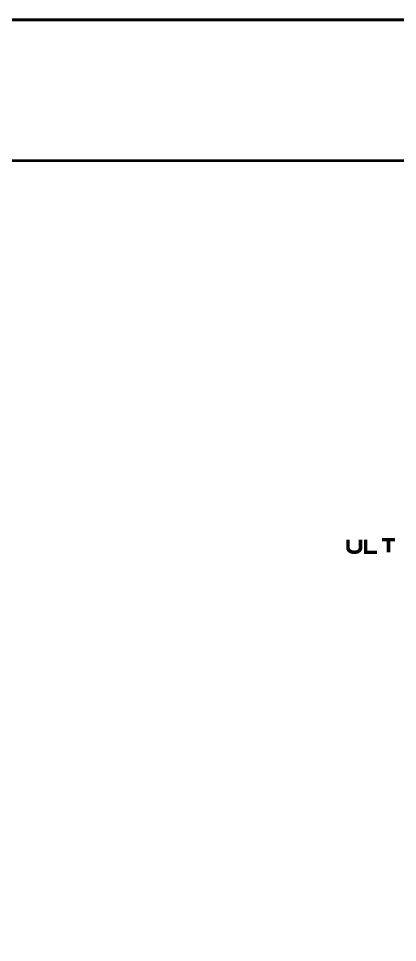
# Model space of a CAD drawing. Extents: x 0 to 200, y -10 to 130.
# Drawn here: x 133.9 to 160.9, y 64.5 to 130.1 of the extents above; entities that cross this region are included whole.
import ezdxf

# ---------------------------------------------------------------- set-up
doc = ezdxf.new("R2010")
doc.units = 0
doc.layers.add('MASK_TOP_ART', color=6, linetype='CONTINUOUS')
doc.layers.add('SILK_TOP_ART', color=6, linetype='CONTINUOUS')

msp = doc.modelspace()

# ---------------------------------------------------------------- linework, layer by layer
at = {"layer": 'MASK_TOP_ART', "const_width": 0.2}
for points in [[(200, 130), (0, 130), (0, 120), (200, 120), (200, 130)], [(1, 0), (199, 0), (200, 1), (200, 119), (199, 120), (1, 120), (0, 119), (0, 1), (1, 0)]]:
    msp.add_lwpolyline(points, dxfattribs=at)
at = {"layer": 'SILK_TOP_ART'}
for points, const_width in [([(200, 130), (0, 130), (0, 120), (200, 120), (200, 130)], 0.2), ([(1, 0), (199, 0), (200, 1), (200, 119), (199, 120), (1, 120), (0, 119), (0, 1), (1, 0)], 0.2), ([(157.361, 93.1031), (157.361, 92.4559), (157.4422, 92.3204), (157.6048, 92.2301), (157.808, 92.2), (158.0112, 92.2301), (158.1738, 92.3204), (158.255, 92.4559), (158.255, 93.1031)], 0.25), ([(158.6208, 93.1031), (158.6208, 92.2), (159.4336, 92.2)], 0.25), ([(159.779, 93.1031), (160.7138, 93.1031)], 0.25), ([(160.2464, 93.1031), (160.2464, 92.2)], 0.25)]:
    msp.add_lwpolyline(points, dxfattribs=dict(at, const_width=const_width))

doc.saveas('drawing.dxf')
